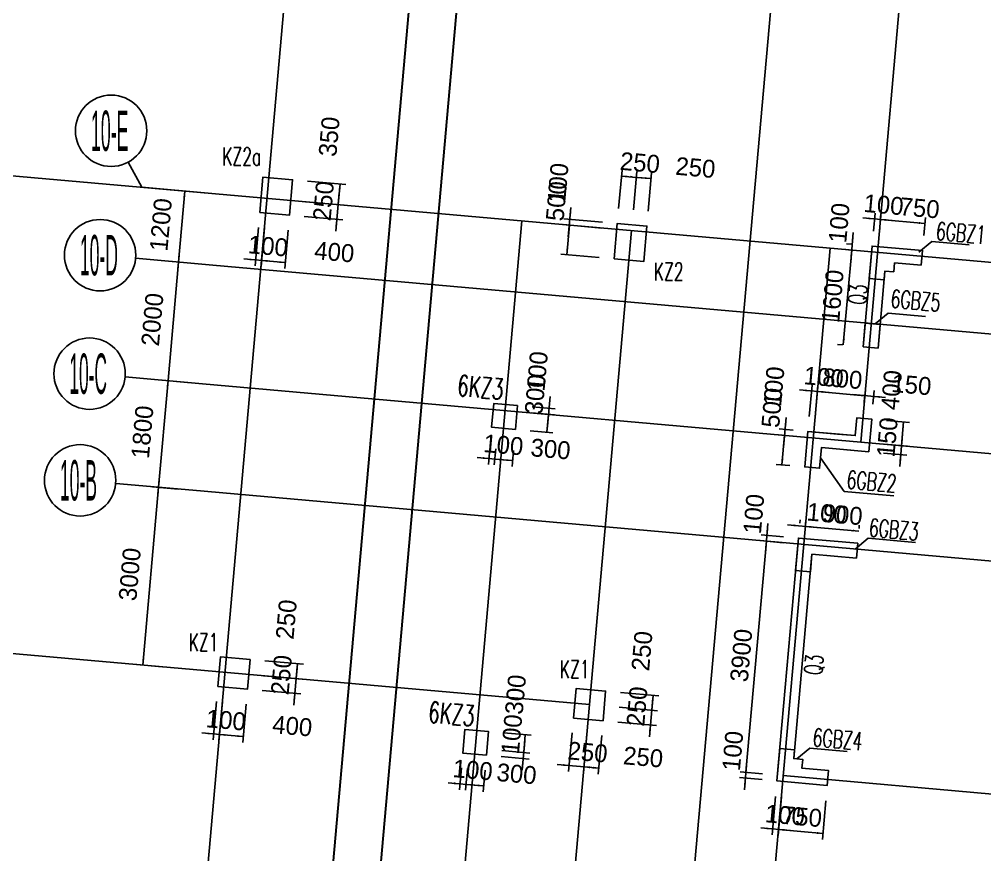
# Model space of a CAD drawing. Extents: x 19107 to 699106, y -67310 to 245688.
# Drawn here: x 589273 to 605497, y 62228 to 76273 of the extents above; entities that cross this region are included whole.
import ezdxf

# ---------------------------------------------------------------- set-up
doc = ezdxf.new("R2010")
doc.units = 0
doc.header["$LTSCALE"] = 100
doc.header["$MEASUREMENT"] = 0
for name, color, linetype in [('AXIS', 3, 'Continuous'), ('DIM', 3, 'Continuous'), ('DOTE', 253, 'Continuous'), ('L-AXIS', 3, 'Continuous'), ('wall-主楼', 2, 'Continuous'), ('剪力墙身标注', 7, 'Continuous'), ('小尺寸', 4, 'Continuous')]:
    doc.layers.add(name, color=color, linetype=linetype)
doc.layers.add('Select Column Frame Line', color=7, linetype='Continuous', lineweight=0)
doc.layers.add('Select Column Frame Position', color=7, linetype='Continuous', lineweight=0)
doc.styles.get("Standard").update_dxf_attribs({"font": 'standard'})
doc.styles.add('汉字', font='汉字')
doc.dimstyles.get("Standard").update_dxf_attribs({"dimtxt": 300, "dimasz": 100, "dimexe": 100, "dimexo": 250, "dimgap": 100, "dimtad": 0, "dimtoh": 1, "dimdec": 0, "dimdsep": 46, "dimcen": 0.09, "dimclrt": 7, "dimadec": 0, "dimazin": 0, "dimtfac": 1, "dimtdec": 4, "dimtofl": 0, "dimtmove": 0, "dimatfit": 3, "dimfxl": 1, "dimtolj": 1, "dimtzin": 0, "dimarcsym": 0})

# ---------------------------------------------------------------- blocks, each defined once
blk = doc.blocks.new('*D4998')
at = {"layer": 'L-AXIS', "color": 0, "linetype": 'ByBlock', "lineweight": -2}
for p, q in [((591948, 72190), (592054, 73386)), ((592383, 73357), (591955, 73395)), ((592277, 72161), (591849, 72199))]:
    blk.add_line(p, q, dxfattribs=at)
for points in [[(592054, 73386), (592062, 73285), (592029, 73288)], [(591948, 72190), (591941, 72291), (591974, 72289)]]:
    blk.add_solid(points, dxfattribs=at)
at = {"layer": 'L-AXIS', "color": 7, "linetype": 'Continuous', "lineweight": -2, "insert": (591653, 72819), "char_height": 300, "width": 690, "attachment_point": 5, "rotation": 84.9316, "style": '汉字'}
blk.add_mtext('1200', dxfattribs=at)
blk = doc.blocks.new('_AXISO')
blk.add_circle((0, 0), 0.5)
blk = doc.blocks.new('*D2345')
at = {"layer": 'L-AXIS', "color": 0, "linetype": 'ByBlock', "lineweight": -2}
for p, q in [((591613, 68405), (591772, 70198)), ((592100, 70169), (591672, 70207)), ((591941, 68376), (591513, 68414))]:
    blk.add_line(p, q, dxfattribs=at)
for points in [[(591772, 70198), (591779, 70097), (591746, 70100)], [(591613, 68405), (591605, 68506), (591638, 68503)]]:
    blk.add_solid(points, dxfattribs=at)
at = {"layer": 'L-AXIS', "color": 7, "linetype": 'Continuous', "lineweight": -2, "insert": (591343, 69333), "char_height": 300, "width": 690, "attachment_point": 5, "rotation": 84.9316, "style": '汉字'}
blk.add_mtext('1800', dxfattribs=at)
blk = doc.blocks.new('*D32')
at = {"layer": 'L-AXIS', "color": 0, "linetype": 'ByBlock', "lineweight": -2}
for p, q in [((591348, 65417), (591613, 68405)), ((591941, 68376), (591513, 68414)), ((591676, 65388), (591248, 65426))]:
    blk.add_line(p, q, dxfattribs=at)
for points in [[(591613, 68405), (591620, 68304), (591587, 68307)], [(591348, 65417), (591340, 65518), (591373, 65515)]]:
    blk.add_solid(points, dxfattribs=at)
at = {"layer": 'L-AXIS', "color": 7, "linetype": 'Continuous', "lineweight": -2, "insert": (591131, 66942), "char_height": 300, "width": 780, "attachment_point": 5, "rotation": 84.9316, "style": '汉字'}
blk.add_mtext('3000', dxfattribs=at)
blk = doc.blocks.new('*D368')
at = {"layer": 'L-AXIS', "color": 0, "linetype": 'ByBlock', "lineweight": -2}
for p, q in [((592277, 72161), (591849, 72199)), ((591772, 70198), (591948, 72190)), ((592100, 70169), (591672, 70207))]:
    blk.add_line(p, q, dxfattribs=at)
for points in [[(591948, 72190), (591956, 72089), (591923, 72092)], [(591772, 70198), (591764, 70299), (591797, 70296)]]:
    blk.add_solid(points, dxfattribs=at)
at = {"layer": 'L-AXIS', "color": 7, "linetype": 'Continuous', "lineweight": -2, "insert": (591511, 71225), "char_height": 300, "width": 780, "attachment_point": 5, "rotation": 84.9316, "style": '汉字'}
blk.add_mtext('2000', dxfattribs=at)
blk = doc.blocks.new('*D465')
at = {"layer": '小尺寸', "color": 0, "linetype": 'ByBlock', "lineweight": -2}
for p, q in [((601981, 63208), (601924, 62561)), ((602081, 63199), (602024, 62552)), ((601734, 62678), (602232, 62634))]:
    blk.add_line(p, q, dxfattribs=at)
for points in [[(601933, 62660), (601832, 62653), (601835, 62686)], [(602033, 62651), (602134, 62659), (602131, 62626)]]:
    blk.add_solid(points, dxfattribs=at)
at = {"layer": '小尺寸', "color": 7, "linetype": 'Continuous', "lineweight": -2, "insert": (602141, 62893), "char_height": 300, "width": 476.67, "attachment_point": 5, "rotation": 354.9316, "style": '汉字'}
blk.add_mtext('100', dxfattribs=at)
blk = doc.blocks.new('*D778')
at = {"layer": '小尺寸', "color": 0, "linetype": 'ByBlock', "lineweight": -2}
for p, q in [((602081, 63199), (602024, 62552)), ((602828, 63133), (602771, 62486)), ((602033, 62651), (602780, 62585))]:
    blk.add_line(p, q, dxfattribs=at)
for points in [[(602033, 62651), (602134, 62659), (602131, 62626)], [(602780, 62585), (602679, 62577), (602681, 62611)]]:
    blk.add_solid(points, dxfattribs=at)
at = {"layer": '小尺寸', "color": 7, "linetype": 'Continuous', "lineweight": -2, "insert": (602428, 62867), "char_height": 300, "width": 566.67, "attachment_point": 5, "rotation": 354.9316, "style": '汉字'}
blk.add_mtext('750', dxfattribs=at)
blk = doc.blocks.new('*D3878')
at = {"layer": '小尺寸', "color": 0, "linetype": 'ByBlock', "lineweight": -2}
for p, q in [((602389, 67801), (602394, 67856)), ((602488, 67792), (602493, 67847)), ((602186, 67774), (602684, 67730))]:
    blk.add_line(p, q, dxfattribs=at)
for points in [[(602385, 67757), (602284, 67749), (602287, 67782)], [(602485, 67748), (602586, 67756), (602583, 67722)]]:
    blk.add_solid(points, dxfattribs=at)
at = {"layer": '小尺寸', "color": 7, "linetype": 'Continuous', "lineweight": -2, "insert": (602844, 67967), "char_height": 300, "width": 476.67, "attachment_point": 5, "rotation": 354.9316, "style": '汉字'}
blk.add_mtext('100', dxfattribs=at)
blk = doc.blocks.new('*D4206')
at = {"layer": '小尺寸', "color": 0, "linetype": 'ByBlock', "lineweight": -2}
for p, q in [((602488, 67792), (602493, 67847)), ((602485, 67748), (603381, 67668)), ((603385, 67713), (603390, 67768))]:
    blk.add_line(p, q, dxfattribs=at)
for points in [[(602485, 67748), (602586, 67756), (602583, 67722)], [(603381, 67668), (603280, 67661), (603283, 67694)]]:
    blk.add_solid(points, dxfattribs=at)
at = {"layer": '小尺寸', "color": 7, "linetype": 'Continuous', "lineweight": -2, "insert": (603111, 67943), "char_height": 300, "width": 556.67, "attachment_point": 5, "rotation": 354.9316, "style": '汉字'}
blk.add_mtext('900', dxfattribs=at)
blk = doc.blocks.new('*D1904')
at = {"layer": '小尺寸', "color": 0, "linetype": 'ByBlock', "lineweight": -2}
for p, q in [((601855, 67798), (601811, 67300)), ((602109, 67474), (601729, 67508)), ((602118, 67574), (601738, 67608))]:
    blk.add_line(p, q, dxfattribs=at)
for points in [[(601838, 67599), (601830, 67700), (601863, 67697)], [(601829, 67499), (601836, 67398), (601803, 67401)]]:
    blk.add_solid(points, dxfattribs=at)
at = {"layer": '小尺寸', "color": 7, "linetype": 'Continuous', "lineweight": -2, "insert": (601618, 67958), "char_height": 300, "width": 476.67, "attachment_point": 5, "rotation": 84.9316, "style": '汉字'}
blk.add_mtext('100', dxfattribs=at)
blk = doc.blocks.new('*D2236')
at = {"layer": '小尺寸', "color": 0, "linetype": 'ByBlock', "lineweight": -2}
for p, q in [((601829, 67499), (601484, 63614)), ((602109, 67474), (601729, 67508)), ((601764, 63590), (601385, 63623))]:
    blk.add_line(p, q, dxfattribs=at)
for points in [[(601829, 67499), (601836, 67398), (601803, 67401)], [(601484, 63614), (601476, 63716), (601510, 63713)]]:
    blk.add_solid(points, dxfattribs=at)
at = {"layer": '小尺寸', "color": 7, "linetype": 'Continuous', "lineweight": -2, "insert": (601407, 65579), "char_height": 300, "width": 775, "attachment_point": 5, "rotation": 84.9316, "style": '汉字'}
blk.add_mtext('3900', dxfattribs=at)
blk = doc.blocks.new('*D2549')
at = {"layer": '小尺寸', "color": 0, "linetype": 'ByBlock', "lineweight": -2}
for p, q in [((601502, 63814), (601458, 63316)), ((601764, 63590), (601385, 63623)), ((601756, 63490), (601376, 63524))]:
    blk.add_line(p, q, dxfattribs=at)
for points in [[(601484, 63614), (601476, 63716), (601510, 63713)], [(601475, 63515), (601483, 63414), (601450, 63417)]]:
    blk.add_solid(points, dxfattribs=at)
at = {"layer": '小尺寸', "color": 7, "linetype": 'Continuous', "lineweight": -2, "insert": (601265, 63974), "char_height": 300, "width": 476.67, "attachment_point": 5, "rotation": 84.9316, "style": '汉字'}
blk.add_mtext('100', dxfattribs=at)
blk = doc.blocks.new('*D2875')
at = {"layer": '小尺寸', "color": 0, "linetype": 'ByBlock', "lineweight": -2}
for p, q in [((603289, 72690), (603245, 72192)), ((603248, 72393), (603163, 72400)), ((603257, 72493), (603172, 72500))]:
    blk.add_line(p, q, dxfattribs=at)
for points in [[(603271, 72491), (603264, 72592), (603297, 72589)], [(603262, 72392), (603270, 72291), (603237, 72294)]]:
    blk.add_solid(points, dxfattribs=at)
at = {"layer": '小尺寸', "color": 7, "linetype": 'Continuous', "lineweight": -2, "insert": (603052, 72850), "char_height": 300, "width": 476.67, "attachment_point": 5, "rotation": 84.9316, "style": '汉字'}
blk.add_mtext('100', dxfattribs=at)
blk = doc.blocks.new('*D579')
at = {"layer": '小尺寸', "color": 0, "linetype": 'ByBlock', "lineweight": -2}
for p, q in [((603262, 72392), (603121, 70798)), ((603248, 72393), (603163, 72400)), ((603107, 70799), (603021, 70807))]:
    blk.add_line(p, q, dxfattribs=at)
for points in [[(603262, 72392), (603270, 72291), (603237, 72294)], [(603121, 70798), (603113, 70899), (603147, 70896)]]:
    blk.add_solid(points, dxfattribs=at)
at = {"layer": '小尺寸', "color": 7, "linetype": 'Continuous', "lineweight": -2, "insert": (602943, 71617), "char_height": 300, "width": 685, "attachment_point": 5, "rotation": 84.9316, "style": '汉字'}
blk.add_mtext('1600', dxfattribs=at)
blk = doc.blocks.new('*D4836')
at = {"layer": '小尺寸', "color": 0, "linetype": 'ByBlock', "lineweight": -2}
for p, q in [((602268, 69267), (602035, 69288)), ((602090, 68781), (602134, 69279)), ((602224, 68769), (601991, 68790))]:
    blk.add_line(p, q, dxfattribs=at)
for points in [[(602134, 69279), (602142, 69178), (602109, 69181)], [(602090, 68781), (602082, 68882), (602116, 68879)]]:
    blk.add_solid(points, dxfattribs=at)
at = {"layer": '小尺寸', "color": 7, "linetype": 'Continuous', "lineweight": -2, "insert": (601924, 69742), "char_height": 300, "width": 566.67, "attachment_point": 5, "rotation": 84.9316, "style": '汉字'}
blk.add_mtext('500', dxfattribs=at)
blk = doc.blocks.new('*D5169')
at = {"layer": '小尺寸', "color": 0, "linetype": 'ByBlock', "lineweight": -2}
for p, q in [((603847, 69529), (604235, 69494)), ((604100, 69105), (604135, 69503)), ((603812, 69130), (604199, 69096))]:
    blk.add_line(p, q, dxfattribs=at)
for points in [[(604135, 69503), (604143, 69402), (604110, 69405)], [(604100, 69105), (604092, 69206), (604125, 69203)]]:
    blk.add_solid(points, dxfattribs=at)
at = {"layer": '小尺寸', "color": 7, "linetype": 'Continuous', "lineweight": -2, "insert": (603932, 70040), "char_height": 300, "width": 576.67, "attachment_point": 5, "rotation": 84.9316, "style": '汉字'}
blk.add_mtext('400', dxfattribs=at)
blk = doc.blocks.new('*D189')
at = {"layer": '小尺寸', "color": 0, "linetype": 'ByBlock', "lineweight": -2}
for p, q in [((603628, 72711), (603655, 73016)), ((603447, 72934), (603945, 72890)), ((603727, 72702), (603754, 73007))]:
    blk.add_line(p, q, dxfattribs=at)
for points in [[(603646, 72916), (603545, 72908), (603548, 72942)], [(603745, 72907), (603847, 72915), (603844, 72882)]]:
    blk.add_solid(points, dxfattribs=at)
at = {"layer": '小尺寸', "color": 7, "linetype": 'Continuous', "lineweight": -2, "insert": (603799, 73154), "char_height": 300, "width": 476.67, "attachment_point": 5, "rotation": 354.9316, "style": '汉字'}
blk.add_mtext('100', dxfattribs=at)
blk = doc.blocks.new('*D518')
at = {"layer": '小尺寸', "color": 0, "linetype": 'ByBlock', "lineweight": -2}
for p, q in [((603727, 72702), (603754, 73007)), ((603745, 72907), (604493, 72841)), ((604474, 72636), (604501, 72941))]:
    blk.add_line(p, q, dxfattribs=at)
for points in [[(603745, 72907), (603847, 72915), (603844, 72882)], [(604493, 72841), (604391, 72833), (604394, 72867)]]:
    blk.add_solid(points, dxfattribs=at)
at = {"layer": '小尺寸', "color": 7, "linetype": 'Continuous', "lineweight": -2, "insert": (604405, 73100), "char_height": 300, "width": 566.67, "attachment_point": 5, "rotation": 354.9316, "style": '汉字'}
blk.add_mtext('750', dxfattribs=at)
blk = doc.blocks.new('*D3188')
at = {"layer": '小尺寸', "color": 0, "linetype": 'ByBlock', "lineweight": -2}
for p, q in [((602648, 69585), (602695, 70116)), ((603483, 69945), (602686, 70016)), ((603474, 69850), (603492, 70045))]:
    blk.add_line(p, q, dxfattribs=at)
for points in [[(602686, 70016), (602787, 70024), (602784, 69991)], [(603483, 69945), (603382, 69938), (603385, 69971)]]:
    blk.add_solid(points, dxfattribs=at)
at = {"layer": '小尺寸', "color": 7, "linetype": 'Continuous', "lineweight": -2, "insert": (603106, 70230), "char_height": 300, "width": 566.67, "attachment_point": 5, "rotation": 354.9316, "style": '汉字'}
blk.add_mtext('800', dxfattribs=at)
blk = doc.blocks.new('*D887')
at = {"layer": '小尺寸', "color": 0, "linetype": 'ByBlock', "lineweight": -2}
for p, q in [((602118, 69080), (602162, 69578)), ((602268, 69267), (602036, 69288)), ((602277, 69367), (602045, 69387))]:
    blk.add_line(p, q, dxfattribs=at)
for points in [[(602144, 69379), (602137, 69480), (602170, 69477)], [(602136, 69279), (602143, 69178), (602110, 69181)]]:
    blk.add_solid(points, dxfattribs=at)
at = {"layer": '小尺寸', "color": 7, "linetype": 'Continuous', "lineweight": -2, "insert": (601957, 70101), "char_height": 300, "width": 476.67, "attachment_point": 5, "rotation": 84.9316, "style": '汉字'}
blk.add_mtext('100', dxfattribs=at)
blk = doc.blocks.new('*D1214')
at = {"layer": '小尺寸', "color": 0, "linetype": 'ByBlock', "lineweight": -2}
for p, q in [((604117, 69304), (604069, 68756)), ((603812, 69130), (604199, 69096)), ((603799, 68981), (604186, 68947))]:
    blk.add_line(p, q, dxfattribs=at)
for points in [[(604100, 69105), (604092, 69206), (604125, 69203)], [(604087, 68955), (604094, 68854), (604061, 68857)]]:
    blk.add_solid(points, dxfattribs=at)
at = {"layer": '小尺寸', "color": 7, "linetype": 'Continuous', "lineweight": -2, "insert": (603861, 69246), "char_height": 300, "width": 476.67, "attachment_point": 5, "rotation": 84.9316, "style": '汉字'}
blk.add_mtext('150', dxfattribs=at)
blk = doc.blocks.new('*D3447')
at = {"layer": '小尺寸', "color": 0, "linetype": 'ByBlock', "lineweight": -2}
for p, q in [((597180, 69060), (597156, 68789)), ((597279, 69052), (597255, 68780)), ((596965, 68906), (597463, 68862))]:
    blk.add_line(p, q, dxfattribs=at)
for points in [[(597164, 68888), (597063, 68880), (597066, 68914)], [(597264, 68879), (597365, 68887), (597362, 68854)]]:
    blk.add_solid(points, dxfattribs=at)
at = {"layer": '小尺寸', "color": 7, "linetype": 'Continuous', "lineweight": -2, "insert": (597409, 69117), "char_height": 300, "width": 476.67, "attachment_point": 5, "rotation": 354.9316, "style": '汉字'}
blk.add_mtext('100', dxfattribs=at)
blk = doc.blocks.new('*D3779')
at = {"layer": '小尺寸', "color": 0, "linetype": 'ByBlock', "lineweight": -2}
for p, q in [((597279, 69052), (597255, 68780)), ((597578, 69025), (597554, 68753)), ((597264, 68879), (597563, 68853))]:
    blk.add_line(p, q, dxfattribs=at)
for points in [[(597264, 68879), (597365, 68887), (597362, 68854)], [(597563, 68853), (597462, 68845), (597465, 68878)]]:
    blk.add_solid(points, dxfattribs=at)
at = {"layer": '小尺寸', "color": 7, "linetype": 'Continuous', "lineweight": -2, "insert": (598202, 69047), "char_height": 300, "width": 566.67, "attachment_point": 5, "rotation": 354.9316, "style": '汉字'}
blk.add_mtext('300', dxfattribs=at)
blk = doc.blocks.new('*D4114')
at = {"layer": '小尺寸', "color": 0, "linetype": 'ByBlock', "lineweight": -2}
for p, q in [((598194, 69930), (598149, 69432)), ((597885, 69656), (598267, 69622)), ((597894, 69756), (598276, 69722))]:
    blk.add_line(p, q, dxfattribs=at)
for points in [[(598176, 69731), (598168, 69832), (598201, 69829)], [(598167, 69631), (598175, 69530), (598142, 69533)]]:
    blk.add_solid(points, dxfattribs=at)
at = {"layer": '小尺寸', "color": 7, "linetype": 'Continuous', "lineweight": -2, "insert": (597981, 70357), "char_height": 300, "width": 476.67, "attachment_point": 5, "rotation": 84.9316, "style": '汉字'}
blk.add_mtext('100', dxfattribs=at)
blk = doc.blocks.new('*D4453')
at = {"layer": '小尺寸', "color": 0, "linetype": 'ByBlock', "lineweight": -2}
for p, q in [((597885, 69656), (598267, 69622)), ((598167, 69631), (598141, 69332)), ((597859, 69357), (598240, 69323))]:
    blk.add_line(p, q, dxfattribs=at)
for points in [[(598167, 69631), (598175, 69530), (598142, 69533)], [(598141, 69332), (598133, 69433), (598166, 69430)]]:
    blk.add_solid(points, dxfattribs=at)
at = {"layer": '小尺寸', "color": 7, "linetype": 'Continuous', "lineweight": -2, "insert": (597946, 69968), "char_height": 300, "width": 566.67, "attachment_point": 5, "rotation": 84.9316, "style": '汉字'}
blk.add_mtext('300', dxfattribs=at)
blk = doc.blocks.new('*D2142')
at = {"layer": '小尺寸', "color": 0, "linetype": 'ByBlock', "lineweight": -2}
for p, q in [((596703, 63687), (596671, 63320)), ((596803, 63678), (596770, 63312)), ((596480, 63438), (596978, 63394))]:
    blk.add_line(p, q, dxfattribs=at)
for points in [[(596679, 63420), (596578, 63412), (596581, 63445)], [(596779, 63411), (596880, 63419), (596877, 63386)]]:
    blk.add_solid(points, dxfattribs=at)
at = {"layer": '小尺寸', "color": 7, "linetype": 'Continuous', "lineweight": -2, "insert": (596894, 63652), "char_height": 300, "width": 476.67, "attachment_point": 5, "rotation": 354.9316, "style": '汉字'}
blk.add_mtext('100', dxfattribs=at)
blk = doc.blocks.new('*D2460')
at = {"layer": '小尺寸', "color": 0, "linetype": 'ByBlock', "lineweight": -2}
for p, q in [((596803, 63678), (596770, 63312)), ((597102, 63652), (597069, 63285)), ((596779, 63411), (597078, 63385))]:
    blk.add_line(p, q, dxfattribs=at)
for points in [[(596779, 63411), (596880, 63419), (596877, 63386)], [(597078, 63385), (596977, 63377), (596980, 63410)]]:
    blk.add_solid(points, dxfattribs=at)
at = {"layer": '小尺寸', "color": 7, "linetype": 'Continuous', "lineweight": -2, "insert": (597631, 63587), "char_height": 300, "width": 566.67, "attachment_point": 5, "rotation": 354.9316, "style": '汉字'}
blk.add_mtext('300', dxfattribs=at)
blk = doc.blocks.new('*D2790')
at = {"layer": '小尺寸', "color": 0, "linetype": 'ByBlock', "lineweight": -2}
for p, q in [((597724, 63647), (597769, 64145)), ((597382, 63978), (597851, 63937)), ((597373, 63879), (597842, 63837))]:
    blk.add_line(p, q, dxfattribs=at)
for points in [[(597751, 63946), (597743, 64047), (597776, 64044)], [(597742, 63846), (597750, 63745), (597717, 63748)]]:
    blk.add_solid(points, dxfattribs=at)
at = {"layer": '小尺寸', "color": 7, "linetype": 'Continuous', "lineweight": -2, "insert": (597551, 64253), "char_height": 300, "width": 476.67, "attachment_point": 5, "rotation": 84.9316, "style": '汉字'}
blk.add_mtext('100', dxfattribs=at)
blk = doc.blocks.new('*D3108')
at = {"layer": '小尺寸', "color": 0, "linetype": 'ByBlock', "lineweight": -2}
for p, q in [((597408, 64277), (597877, 64236)), ((597751, 63946), (597777, 64244)), ((597382, 63978), (597851, 63937))]:
    blk.add_line(p, q, dxfattribs=at)
for points in [[(597777, 64244), (597785, 64143), (597752, 64146)], [(597751, 63946), (597743, 64047), (597776, 64044)]]:
    blk.add_solid(points, dxfattribs=at)
at = {"layer": '小尺寸', "color": 7, "linetype": 'Continuous', "lineweight": -2, "insert": (597614, 64921), "char_height": 300, "width": 566.67, "attachment_point": 5, "rotation": 84.9316, "style": '汉字'}
blk.add_mtext('300', dxfattribs=at)
blk = doc.blocks.new('*D2320')
at = {"layer": '小尺寸', "color": 0, "linetype": 'ByBlock', "lineweight": -2}
for p, q in [((603284, 69963), (603831, 69914)), ((603471, 69813), (603492, 70045)), ((603620, 69800), (603641, 70032))]:
    blk.add_line(p, q, dxfattribs=at)
for points in [[(603483, 69945), (603382, 69938), (603385, 69971)], [(603632, 69932), (603733, 69940), (603730, 69907)]]:
    blk.add_solid(points, dxfattribs=at)
at = {"layer": '小尺寸', "color": 7, "linetype": 'Continuous', "lineweight": -2, "insert": (604267, 70127), "char_height": 300, "width": 476.67, "attachment_point": 5, "rotation": 354.9316, "style": '汉字'}
blk.add_mtext('150', dxfattribs=at)
blk = doc.blocks.new('*D2')
at = {"layer": '小尺寸', "color": 0, "linetype": 'ByBlock', "lineweight": -2}
for p, q in [((602548, 69594), (602595, 70124)), ((602648, 69585), (602695, 70116)), ((602387, 70043), (602885, 69998))]:
    blk.add_line(p, q, dxfattribs=at)
for points in [[(602586, 70025), (602485, 70017), (602488, 70050)], [(602686, 70016), (602787, 70024), (602784, 69991)]]:
    blk.add_solid(points, dxfattribs=at)
at = {"layer": '小尺寸', "color": 7, "linetype": 'Continuous', "lineweight": -2, "insert": (602794, 70257), "char_height": 300, "width": 476.67, "attachment_point": 5, "rotation": 354.9316, "style": '汉字'}
blk.add_mtext('100', dxfattribs=at)
blk = doc.blocks.new('*D5038')
at = {"layer": 'DIM', "color": 0, "linetype": 'ByBlock', "lineweight": -2}
for p, q in [((593293, 72774), (593235, 72126)), ((593392, 72765), (593335, 72118)), ((593045, 72244), (593543, 72200))]:
    blk.add_line(p, q, dxfattribs=at)
for points in [[(593244, 72226), (593143, 72218), (593146, 72251)], [(593344, 72217), (593445, 72225), (593442, 72192)]]:
    blk.add_solid(points, dxfattribs=at)
at = {"layer": 'DIM', "color": 7, "linetype": 'Continuous', "lineweight": -2, "insert": (593452, 72459), "char_height": 300, "width": 476.67, "attachment_point": 5, "rotation": 354.9316, "style": '汉字'}
blk.add_mtext('100', dxfattribs=at)
blk = doc.blocks.new('*D92')
at = {"layer": 'DIM', "color": 0, "linetype": 'ByBlock', "lineweight": -2}
for p, q in [((593392, 72765), (593335, 72118)), ((593791, 72730), (593733, 72082)), ((593344, 72217), (593742, 72182))]:
    blk.add_line(p, q, dxfattribs=at)
for points in [[(593344, 72217), (593445, 72225), (593442, 72192)], [(593742, 72182), (593641, 72174), (593644, 72207)]]:
    blk.add_solid(points, dxfattribs=at)
at = {"layer": 'DIM', "color": 7, "linetype": 'Continuous', "lineweight": -2, "insert": (594568, 72360), "char_height": 300, "width": 576.67, "attachment_point": 5, "rotation": 354.9316, "style": '汉字'}
blk.add_mtext('400', dxfattribs=at)
blk = doc.blocks.new('*D3057')
at = {"layer": 'DIM', "color": 0, "linetype": 'ByBlock', "lineweight": -2}
for p, q in [((594592, 72709), (594650, 73356)), ((594084, 73206), (594731, 73148)), ((594062, 72957), (594709, 72899))]:
    blk.add_line(p, q, dxfattribs=at)
for points in [[(594632, 73157), (594624, 73258), (594657, 73255)], [(594610, 72908), (594618, 72807), (594584, 72810)]]:
    blk.add_solid(points, dxfattribs=at)
at = {"layer": 'DIM', "color": 7, "linetype": 'Continuous', "lineweight": -2, "insert": (594386, 73219), "char_height": 300, "width": 566.67, "attachment_point": 5, "rotation": 84.9316, "style": '汉字'}
blk.add_mtext('250', dxfattribs=at)
blk = doc.blocks.new('*D3420')
at = {"layer": 'DIM', "color": 0, "linetype": 'ByBlock', "lineweight": -2}
for p, q in [((594115, 73554), (594762, 73497)), ((594632, 73157), (594663, 73506)), ((594084, 73206), (594731, 73148))]:
    blk.add_line(p, q, dxfattribs=at)
for points in [[(594663, 73506), (594671, 73405), (594637, 73408)], [(594632, 73157), (594624, 73258), (594657, 73255)]]:
    blk.add_solid(points, dxfattribs=at)
at = {"layer": 'DIM', "color": 7, "linetype": 'Continuous', "lineweight": -2, "insert": (594482, 74301), "char_height": 300, "width": 566.67, "attachment_point": 5, "rotation": 84.9316, "style": '汉字'}
blk.add_mtext('350', dxfattribs=at)
blk = doc.blocks.new('*D2909')
at = {"layer": 'DIM', "color": 0, "linetype": 'ByBlock', "lineweight": -2}
for p, q in [((598543, 73111), (598499, 72613)), ((599073, 72864), (598426, 72921)), ((599064, 72764), (598417, 72821))]:
    blk.add_line(p, q, dxfattribs=at)
for points in [[(598525, 72912), (598518, 73013), (598551, 73010)], [(598517, 72813), (598524, 72711), (598491, 72714)]]:
    blk.add_solid(points, dxfattribs=at)
at = {"layer": 'DIM', "color": 7, "linetype": 'Continuous', "lineweight": -2, "insert": (598329, 73522), "char_height": 300, "width": 476.67, "attachment_point": 5, "rotation": 84.9316, "style": '汉字'}
blk.add_mtext('100', dxfattribs=at)
blk = doc.blocks.new('*D3280')
at = {"layer": 'DIM', "color": 0, "linetype": 'ByBlock', "lineweight": -2}
for p, q in [((599064, 72764), (598417, 72821)), ((598517, 72813), (598472, 72315)), ((599020, 72266), (598373, 72323))]:
    blk.add_line(p, q, dxfattribs=at)
for points in [[(598517, 72813), (598524, 72711), (598491, 72714)], [(598472, 72315), (598465, 72416), (598498, 72413)]]:
    blk.add_solid(points, dxfattribs=at)
at = {"layer": 'DIM', "color": 7, "linetype": 'Continuous', "lineweight": -2, "insert": (598301, 73216), "char_height": 300, "width": 566.67, "attachment_point": 5, "rotation": 84.9316, "style": '汉字'}
blk.add_mtext('500', dxfattribs=at)
blk = doc.blocks.new('*D3595')
at = {"layer": 'DIM', "color": 0, "linetype": 'ByBlock', "lineweight": -2}
for p, q in [((599344, 73091), (599402, 73738)), ((599593, 73068), (599651, 73716)), ((599393, 73638), (599642, 73616))]:
    blk.add_line(p, q, dxfattribs=at)
for points in [[(599393, 73638), (599494, 73646), (599491, 73613)], [(599642, 73616), (599541, 73609), (599544, 73642)]]:
    blk.add_solid(points, dxfattribs=at)
at = {"layer": 'DIM', "color": 7, "linetype": 'Continuous', "lineweight": -2, "insert": (599704, 73862), "char_height": 300, "width": 566.67, "attachment_point": 5, "rotation": 354.9316, "style": '汉字'}
blk.add_mtext('250', dxfattribs=at)
blk = doc.blocks.new('*D3967')
at = {"layer": 'DIM', "color": 0, "linetype": 'ByBlock', "lineweight": -2}
for p, q in [((599593, 73068), (599651, 73716)), ((599842, 73046), (599900, 73694)), ((599642, 73616), (599891, 73594))]:
    blk.add_line(p, q, dxfattribs=at)
for points in [[(599642, 73616), (599743, 73624), (599740, 73591)], [(599891, 73594), (599790, 73586), (599793, 73620)]]:
    blk.add_solid(points, dxfattribs=at)
at = {"layer": 'DIM', "color": 7, "linetype": 'Continuous', "lineweight": -2, "insert": (600637, 73779), "char_height": 300, "width": 566.67, "attachment_point": 5, "rotation": 354.9316, "style": '汉字'}
blk.add_mtext('250', dxfattribs=at)
blk = doc.blocks.new('*D4237')
at = {"layer": 'DIM', "color": 0, "linetype": 'ByBlock', "lineweight": -2}
for p, q in [((598563, 64275), (598505, 63628)), ((598812, 64253), (598754, 63606)), ((598315, 63745), (598962, 63688))]:
    blk.add_line(p, q, dxfattribs=at)
for points in [[(598514, 63727), (598413, 63720), (598416, 63753)], [(598763, 63705), (598864, 63713), (598861, 63680)]]:
    blk.add_solid(points, dxfattribs=at)
at = {"layer": 'DIM', "color": 7, "linetype": 'Continuous', "lineweight": -2, "insert": (598825, 63951), "char_height": 300, "width": 566.67, "attachment_point": 5, "rotation": 354.9316, "style": '汉字'}
blk.add_mtext('250', dxfattribs=at)
blk = doc.blocks.new('*D4562')
at = {"layer": 'DIM', "color": 0, "linetype": 'ByBlock', "lineweight": -2}
for p, q in [((598812, 64253), (598754, 63606)), ((599061, 64231), (599003, 63583)), ((598763, 63705), (599012, 63683))]:
    blk.add_line(p, q, dxfattribs=at)
for points in [[(598763, 63705), (598864, 63713), (598861, 63680)], [(599012, 63683), (598911, 63675), (598914, 63709)]]:
    blk.add_solid(points, dxfattribs=at)
at = {"layer": 'DIM', "color": 7, "linetype": 'Continuous', "lineweight": -2, "insert": (599758, 63868), "char_height": 300, "width": 566.67, "attachment_point": 5, "rotation": 354.9316, "style": '汉字'}
blk.add_mtext('250', dxfattribs=at)
blk = doc.blocks.new('*D4933')
at = {"layer": 'DIM', "color": 0, "linetype": 'ByBlock', "lineweight": -2}
for p, q in [((599862, 64210), (599919, 64858)), ((599354, 64707), (600001, 64649)), ((599332, 64458), (599979, 64400))]:
    blk.add_line(p, q, dxfattribs=at)
for points in [[(599902, 64658), (599894, 64759), (599927, 64756)], [(599880, 64409), (599887, 64308), (599854, 64311)]]:
    blk.add_solid(points, dxfattribs=at)
at = {"layer": 'DIM', "color": 7, "linetype": 'Continuous', "lineweight": -2, "insert": (599656, 64721), "char_height": 300, "width": 566.67, "attachment_point": 5, "rotation": 84.9316, "style": '汉字'}
blk.add_mtext('250', dxfattribs=at)
blk = doc.blocks.new('*D5250')
at = {"layer": 'DIM', "color": 0, "linetype": 'ByBlock', "lineweight": -2}
for p, q in [((599376, 64956), (600023, 64899)), ((599902, 64658), (599924, 64907)), ((599354, 64707), (600001, 64649))]:
    blk.add_line(p, q, dxfattribs=at)
for points in [[(599924, 64907), (599931, 64806), (599898, 64809)], [(599902, 64658), (599894, 64759), (599927, 64756)]]:
    blk.add_solid(points, dxfattribs=at)
at = {"layer": 'DIM', "color": 7, "linetype": 'Continuous', "lineweight": -2, "insert": (599739, 65653), "char_height": 300, "width": 566.67, "attachment_point": 5, "rotation": 84.9316, "style": '汉字'}
blk.add_mtext('250', dxfattribs=at)
blk = doc.blocks.new('*D1445')
at = {"layer": 'DIM', "color": 0, "linetype": 'ByBlock', "lineweight": -2}
for p, q in [((592586, 64805), (592529, 64158)), ((592686, 64796), (592628, 64149)), ((592338, 64275), (592836, 64231))]:
    blk.add_line(p, q, dxfattribs=at)
for points in [[(592537, 64257), (592436, 64250), (592439, 64283)], [(592637, 64249), (592738, 64256), (592735, 64223)]]:
    blk.add_solid(points, dxfattribs=at)
at = {"layer": 'DIM', "color": 7, "linetype": 'Continuous', "lineweight": -2, "insert": (592745, 64490), "char_height": 300, "width": 476.67, "attachment_point": 5, "rotation": 354.9316, "style": '汉字'}
blk.add_mtext('100', dxfattribs=at)
blk = doc.blocks.new('*D4407')
at = {"layer": 'DIM', "color": 0, "linetype": 'ByBlock', "lineweight": -2}
for p, q in [((592686, 64796), (592628, 64149)), ((593084, 64761), (593027, 64114)), ((592637, 64249), (593035, 64213))]:
    blk.add_line(p, q, dxfattribs=at)
for points in [[(592637, 64249), (592738, 64256), (592735, 64223)], [(593035, 64213), (592934, 64205), (592937, 64239)]]:
    blk.add_solid(points, dxfattribs=at)
at = {"layer": 'DIM', "color": 7, "linetype": 'Continuous', "lineweight": -2, "insert": (593861, 64391), "char_height": 300, "width": 576.67, "attachment_point": 5, "rotation": 354.9316, "style": '汉字'}
blk.add_mtext('400', dxfattribs=at)
blk = doc.blocks.new('*D4782')
at = {"layer": 'DIM', "color": 0, "linetype": 'ByBlock', "lineweight": -2}
for p, q in [((593885, 64740), (593943, 65388)), ((593377, 65237), (594025, 65180)), ((593355, 64988), (594003, 64931))]:
    blk.add_line(p, q, dxfattribs=at)
for points in [[(593925, 65188), (593917, 65289), (593951, 65287)], [(593903, 64939), (593911, 64838), (593878, 64841)]]:
    blk.add_solid(points, dxfattribs=at)
at = {"layer": 'DIM', "color": 7, "linetype": 'Continuous', "lineweight": -2, "insert": (593680, 65251), "char_height": 300, "width": 566.67, "attachment_point": 5, "rotation": 84.9316, "style": '汉字'}
blk.add_mtext('250', dxfattribs=at)
blk = doc.blocks.new('*D5099')
at = {"layer": 'DIM', "color": 0, "linetype": 'ByBlock', "lineweight": -2}
for p, q in [((593399, 65486), (594047, 65429)), ((593925, 65188), (593947, 65437)), ((593377, 65237), (594025, 65180))]:
    blk.add_line(p, q, dxfattribs=at)
for points in [[(593947, 65437), (593955, 65336), (593922, 65339)], [(593925, 65188), (593917, 65289), (593951, 65287)]]:
    blk.add_solid(points, dxfattribs=at)
at = {"layer": 'DIM', "color": 7, "linetype": 'Continuous', "lineweight": -2, "insert": (593762, 66183), "char_height": 300, "width": 566.67, "attachment_point": 5, "rotation": 84.9316, "style": '汉字'}
blk.add_mtext('250', dxfattribs=at)
blk = doc.blocks.new('后浇带现场')
at = {"color": 6, "lineweight": 30}
for points in [[(777111, 575147), (781539, 625070)], [(776314, 575218), (780665, 624270)]]:
    blk.add_lwpolyline(points, dxfattribs=at)

msp = doc.modelspace()

# ---------------------------------------------------------------- linework, layer by layer
at = {"layer": 'DOTE'}
for p, q in [((605079.6, 112287.1), (599065, 44471.9)), ((596391.7, 106582.3), (590946.9, 45191.9)), ((604424.2, 80560.9), (603413.6, 69165.7)), ((569231.6, 75409.9), (664009.5, 67003.9)), ((598855.8, 64751.1), (495312.2, 73934.5)), ((597719.7, 72883.2), (596549.2, 59685.1)), ((599562.5, 72719.8), (597072.8, 44648.6)), ((601497.3, 56614.9), (602899.4, 72423.9)), ((652518.1, 66818.4), (592525.8, 72139.2)), ((606401.9, 68900.7), (592349.1, 70147)), ((652182.4, 63033.3), (592190.1, 68354)), ((651837.9, 59148.5), (602113.1, 63558.7))]:
    msp.add_line(p, q, dxfattribs=at)
at = {"layer": 'L-AXIS'}
for p, q in [((591334.4, 73449.6), (591103.7, 73872.4)), ((591334.4, 73449.6), (592631.8, 73334.5)), ((591228.4, 72254.3), (592525.8, 72139.2)), ((591051.7, 70262.1), (592349.1, 70147)), ((590892.7, 68469.1), (592190.1, 68354))]:
    msp.add_line(p, q, dxfattribs=at)
at = {"layer": 'Select Column Frame Line', "color": 200, "linetype": 'Continuous', "lineweight": -3}
for p, q in [((602737.4, 68899.4), (603134.3, 68336.2)), ((603969.9, 68262.1), (603134.3, 68336.2)), ((603319.4, 67367), (603536.3, 67548.5)), ((604333.5, 67477.8), (603536.3, 67548.5))]:
    msp.add_line(p, q, dxfattribs=at)
for points in [[(604390.2, 72356), (604607.1, 72537.6), (605234.6, 72481.9)], [(603658, 71151.9), (603874.9, 71333.4), (604502.4, 71277.8)], [(602342, 63839.5), (602558.9, 64021.1), (603186.4, 63965.4)]]:
    msp.add_lwpolyline(points, dxfattribs=at)
at = {"layer": 'Select Column Frame Position', "color": 7, "linetype": 'Continuous', "lineweight": -3}
for points in [[(593314.9, 73022.9), (593812.9, 72978.8), (593865.9, 73576.4), (593367.9, 73620.6), (593314.9, 73022.9)], [(599269.3, 72243.9), (599767.4, 72199.7), (599820.4, 72797.3), (599322.3, 72841.5), (599269.3, 72243.9)], [(592608.1, 65054.2), (593106.2, 65010), (593150.3, 65508.1), (592652.3, 65552.3), (592608.1, 65054.2)], [(598584.6, 64524.2), (599082.7, 64480), (599126.9, 64978), (598628.8, 65022.2), (598584.6, 64524.2)]]:
    msp.add_lwpolyline(points, dxfattribs=at)
at = {"layer": 'Select Column Frame Position', "color": 235, "linetype": 'Continuous', "lineweight": -3}
for points in [[(604430.1, 72137.5), (603981.9, 72177.3), (603968.6, 72027.9), (603819.2, 72041.1), (603805.9, 71891.7), (603556.9, 71913.8), (603605.5, 72461.6), (604452.2, 72386.5), (604430.1, 72137.5)], [(603490.7, 71166.7), (603455.3, 70768.3), (603704.3, 70746.2), (603739.7, 71144.6), (603490.7, 71166.7)], [(602525.8, 69344.8), (602472.8, 68747.2), (602722, 68725.1), (602752.9, 69073.7), (603001.9, 69051.6), (603549.7, 69003), (603598.3, 69550.9), (603349.3, 69573), (603322.8, 69274.1), (603023.8, 69300.7), (602525.8, 69344.8)], [(602366.7, 67551.9), (602318.2, 67004), (602567.3, 66981.9), (602593.9, 67280.7), (603340.8, 67214.5), (603362.8, 67463.5), (602366.7, 67551.9)], [(602053.1, 64015.7), (602004.5, 63467.9), (602851.2, 63392.8), (602873.3, 63641.8), (602425.2, 63681.6), (602438.5, 63831), (602289.1, 63844.2), (602302.3, 63993.6), (602053.1, 64015.7)]]:
    msp.add_lwpolyline(points, dxfattribs=at)
at = {"layer": 'Select Column Frame Position', "color": 2, "linetype": 'Continuous', "lineweight": -3}
for points in [[(597609.6, 69379.3), (597211.2, 69414.6), (597246.5, 69813.1), (597644.9, 69777.7), (597609.6, 69379.3)], [(597123.7, 63900.8), (596725.3, 63936.1), (596760.6, 64334.6), (597159, 64299.2), (597123.7, 63900.8)]]:
    msp.add_lwpolyline(points, dxfattribs=at)
at = {"layer": 'wall-主楼'}
for points in [[(604430.1, 72137.5), (603981.9, 72177.3), (603968.6, 72027.9), (603819.2, 72041.1), (603704.3, 70746.2), (603455.3, 70768.3), (603605.5, 72461.6), (604452.2, 72386.5)], [(602752.9, 69073.7), (602722, 68725.1), (602472.9, 68747.2), (602525.9, 69344.8), (603322.8, 69274.1), (603349.3, 69573), (603598.3, 69550.9), (603549.7, 69003)], [(602004.7, 63467.9), (602366.9, 67551.8), (603363, 67463.5), (603340.9, 67214.5), (602593.9, 67280.7), (602289.1, 63844.2), (602438.5, 63831), (602425.2, 63681.6), (602873.5, 63641.8), (602851.4, 63392.8)]]:
    msp.add_lwpolyline(points, close=True, dxfattribs=at)

# ---------------------------------------------------------------- block references
at = {"color": 3, "lineweight": 30}
msp.add_blockref('后浇带现场', (-182998.7, -527042.1), dxfattribs=at)
at = {"layer": 'AXIS'}
ref = msp.add_blockref('_AXISO', (590816.3, 74399.1), dxfattribs=dict(at, xscale=1199.999999999997, yscale=1200, rotation=359.999645787379))
ref.add_attrib('A', '10-E', (590476.9, 74059.6), dxfattribs={"height": 678.82, "style": '汉字', "width": 0.329114})
ref = msp.add_blockref('_AXISO', (590630.8, 72307.3), dxfattribs=dict(at, xscale=1199.999999999997, yscale=1200, rotation=359.999645787379))
ref.add_attrib('A', '10-D', (590291.4, 71967.9), dxfattribs={"height": 678.82, "style": '汉字', "width": 0.325})
ref = msp.add_blockref('_AXISO', (590454.1, 70315.1), dxfattribs=dict(at, xscale=1199.999999999997, yscale=1200, rotation=359.999645787379))
ref.add_attrib('A', '10-C', (590114.7, 69975.7), dxfattribs={"height": 678.82, "style": '汉字', "width": 0.320988})
ref = msp.add_blockref('_AXISO', (590295.1, 68522.1), dxfattribs=dict(at, xscale=1199.999999999997, yscale=1200, rotation=359.999645787379))
ref.add_attrib('A', '10-B', (589955.6, 68182.7), dxfattribs={"height": 678.82, "style": '汉字', "width": 0.325})

# ---------------------------------------------------------------- texts
at = {"color": 200, "linetype": 'Continuous', "lineweight": -3, "width": 0.7}
for s, p in [('KZ2a', (592683.6, 73815)), ('KZ2', (599937, 71880.3)), ('KZ1', (592120.5, 65649.3)), ('KZ1', (598357.8, 65194.5))]:
    msp.add_text(s, height=300, dxfattribs=at).set_placement(p)
for s, height, p in [('6GBZ1', 300, (604669.4, 72568.1)), ('6GBZ5', 300, (603907, 71431)), ('6KZ3', 350, (596622.7, 69946.4)), ('6GBZ2', 300, (603168.3, 68389)), ('6GBZ3', 300, (603542.5, 67581.8)), ('6KZ3', 350, (596135.5, 64455.3)), ('6GBZ4', 300, (602597.2, 64055.8))]:
    msp.add_text(s, height=height, rotation=354.93165, dxfattribs=at).set_placement(p)
at = {"layer": '剪力墙身标注', "width": 0.7}
for p in [(603499, 71462.5), (602760.8, 65236.5)]:
    msp.add_text('Q3', height=300, rotation=84.93165, dxfattribs=at).set_placement(p)

# ---------------------------------------------------------------- dimensions: what is measured, and where the dimension line sits
at = {"layer": 'DIM', "color": 200}
for p1, p2, distance, picture, middle in [((593835, 73227.8), (593865.9, 73576.4), -800, '*D3420', (594433, 73745.1)), ((599322.3, 72841.5), (599571.3, 72819.4), 800, '*D3595', (599197.9, 73906.7)), ((599571.3, 72819.4), (599820.4, 72797.3), 800, '*D3967', (600130.4, 73824)), ((599322.3, 72841.5), (599313.5, 72741.9), -800, '*D2909', (598294.3, 73135.4)), ((593812.9, 72978.8), (593835, 73227.8), -800, '*D3057', (594341.5, 72713)), ((599313.5, 72741.9), (599269.3, 72243.9), -800, '*D3280', (598245.5, 72585.6)), ((593314.9, 73022.9), (593414.5, 73014.1), -800, '*D5038', (593065.1, 72492.9)), ((593414.5, 73014.1), (593812.9, 72978.8), -800, '*D92', (593981.5, 72411.7)), ((593128.2, 65259.1), (593150.3, 65508.1), -800, '*D5099', (593717.4, 65676.7)), ((599104.8, 64729), (599126.9, 64978), -800, '*D5250', (599694, 65146.7)), ((593106.2, 65010), (593128.2, 65259.1), -800, '*D4782', (593634.7, 64744.2)), ((592608.1, 65054.2), (592707.7, 65045.4), -800, '*D1445', (592358.4, 64524.2)), ((592707.7, 65045.4), (593106.2, 65010), -800, '*D4407', (593274.8, 64442.9)), ((599082.7, 64480), (599104.8, 64729), -800, '*D4933', (599611.3, 64214.2)), ((598584.6, 64524.2), (598833.7, 64502.1), -800, '*D4237', (598318.8, 63995.6)), ((598833.7, 64502.1), (599082.7, 64480), -800, '*D4562', (599251.3, 63912.9))]:
    dim = msp.add_aligned_dim(p1=p1, p2=p2, distance=distance, dimstyle='Standard', dxfattribs=at)
    dim.commit()
    dim.dimension.update_dxf_attribs({"geometry": picture, "text_midpoint": middle})
at = {"layer": 'L-AXIS'}
for base, p1, p2, picture, middle in [((592054.3, 73385.7), (592525.8, 72139.2), (592631.8, 73334.5), '*D4998', (591652.6, 72819)), ((591948.3, 72190.4), (592349.1, 70147), (592525.8, 72139.2), '*D368', (591511.3, 71225.2)), ((591771.6, 70198.2), (592190.1, 68354), (592349.1, 70147), '*D2345', (591343.4, 69332.7)), ((591612.6, 68405.3), (591925.1, 65365.8), (592190.1, 68354), '*D32', (591131.4, 66942.1))]:
    dim = msp.add_linear_dim(base=base, p1=p1, p2=p2, angle=84.93165, dimstyle='Standard', dxfattribs=at)
    dim.commit()
    dim.dimension.update_dxf_attribs({"geometry": picture, "text_midpoint": middle})
at = {"layer": '小尺寸'}
for base, p1, p2, angle, picture, middle in [((603745.4, 72907.4), (603605.5, 72461.6), (603705.1, 72452.8), 354.93165, '*D189', (603411.8, 73187.9)), ((603262.4, 72391.7), (603505.9, 72470.5), (603497.1, 72370.8), 84.93165, '*D2875', (603017.8, 72463.5)), ((604492.5, 72841.1), (603705.1, 72452.8), (604452.2, 72386.5), 354.93165, '*D518', (604404.9, 73099.9)), ((603121.1, 70797.9), (603497.1, 72370.8), (603355.7, 70777.1), 84.93165, '*D579', (602942.7, 71616.9)), ((598167.1, 69631), (597644.9, 69777.7), (597636.1, 69678.1), 84.93165, '*D4114', (597946.2, 69970.3)), ((602144.4, 69378.7), (602516.9, 69245.2), (602525.8, 69344.8), 84.93165, '*D887', (601923.1, 69713.7)), ((602685.9, 70016.1), (602525.9, 69344.8), (602625.5, 69336), 354.93165, '*D2', (602407.2, 70291.7)), ((602685.9, 70016.1), (603452.2, 69601.5), (602625.5, 69336), 354.93165, '*D3188', (603106.4, 70229.7)), ((598140.6, 69332.2), (597636.1, 69678.1), (597609.6, 69379.3), 84.93165, '*D4453', (597898.9, 69436.5)), ((603632.1, 69932.1), (603448.9, 69564.1), (603598.3, 69550.9), 354.93165, '*D2320', (603855.4, 70163.3)), ((604135.1, 69503.3), (603563, 69152.4), (603598.3, 69550.9), 84.93165, '*D5169', (603879.7, 69453.9)), ((602134.3, 69279.2), (602472.8, 68747.2), (602516.9, 69245.2), 84.93165, '*D4836', (601868.4, 69110.9)), ((604086.5, 68955.4), (603563, 69152.4), (603549.7, 69003), 84.93165, '*D1214', (603824.8, 68834.2)), ((597264.1, 68879.3), (597201.8, 69309.4), (597301.4, 69300.5), 354.93165, '*D3447', (597022.1, 69151.8)), ((597562.9, 68852.8), (597301.4, 69300.5), (597600.3, 69274), 354.93165, '*D3779', (597670.7, 69094.2)), ((601828.7, 67499.2), (602366.7, 67551.9), (602357.9, 67452.3), 84.93165, '*D1904', (601584.1, 67571.1)), ((602484.5, 67747.8), (602366.7, 67551.9), (602466.4, 67543), 354.93165, '*D3878', (602456.8, 68001.3)), ((603381, 67668.3), (602466.4, 67543), (603362.8, 67463.5), 354.93165, '*D4206', (603111, 67943.2)), ((601484.2, 63614.4), (602357.9, 67452.3), (602013.4, 63567.5), 84.93165, '*D2236', (601407.4, 65578.9)), ((597777.5, 64244.4), (597132.5, 64000.4), (597159, 64299.2), 84.93165, '*D3108', (597567.1, 64389.3)), ((597751, 63945.5), (597123.7, 63900.8), (597132.5, 64000.4), 84.93165, '*D2790', (597516.8, 63865.9)), ((601475.3, 63514.8), (602013.4, 63567.5), (602004.5, 63467.9), 84.93165, '*D2549', (601230.7, 63586.7)), ((596779.1, 63411.2), (596725.3, 63936.1), (596824.9, 63927.3), 354.93165, '*D2142', (596507.3, 63686.3)), ((597077.9, 63384.7), (596824.9, 63927.3), (597123.7, 63900.8), 354.93165, '*D2460', (597099.5, 63633.8))]:
    dim = msp.add_linear_dim(base=base, p1=p1, p2=p2, angle=angle, dimstyle='Standard', dxfattribs=at)
    dim.commit()
    dim.dimension.update_dxf_attribs({"geometry": picture, "text_midpoint": middle})
for p1, p2, picture, middle in [((602003.6, 63457.2), (602103.2, 63448.3), '*D465', (601753.9, 62927.2)), ((602103.2, 63448.3), (602850.3, 63382.1), '*D778', (602428.1, 62867.4))]:
    dim = msp.add_aligned_dim(p1=p1, p2=p2, distance=-800, dimstyle='Standard', dxfattribs=at)
    dim.commit()
    dim.dimension.update_dxf_attribs({"geometry": picture, "text_midpoint": middle})

doc.saveas('drawing.dxf')
